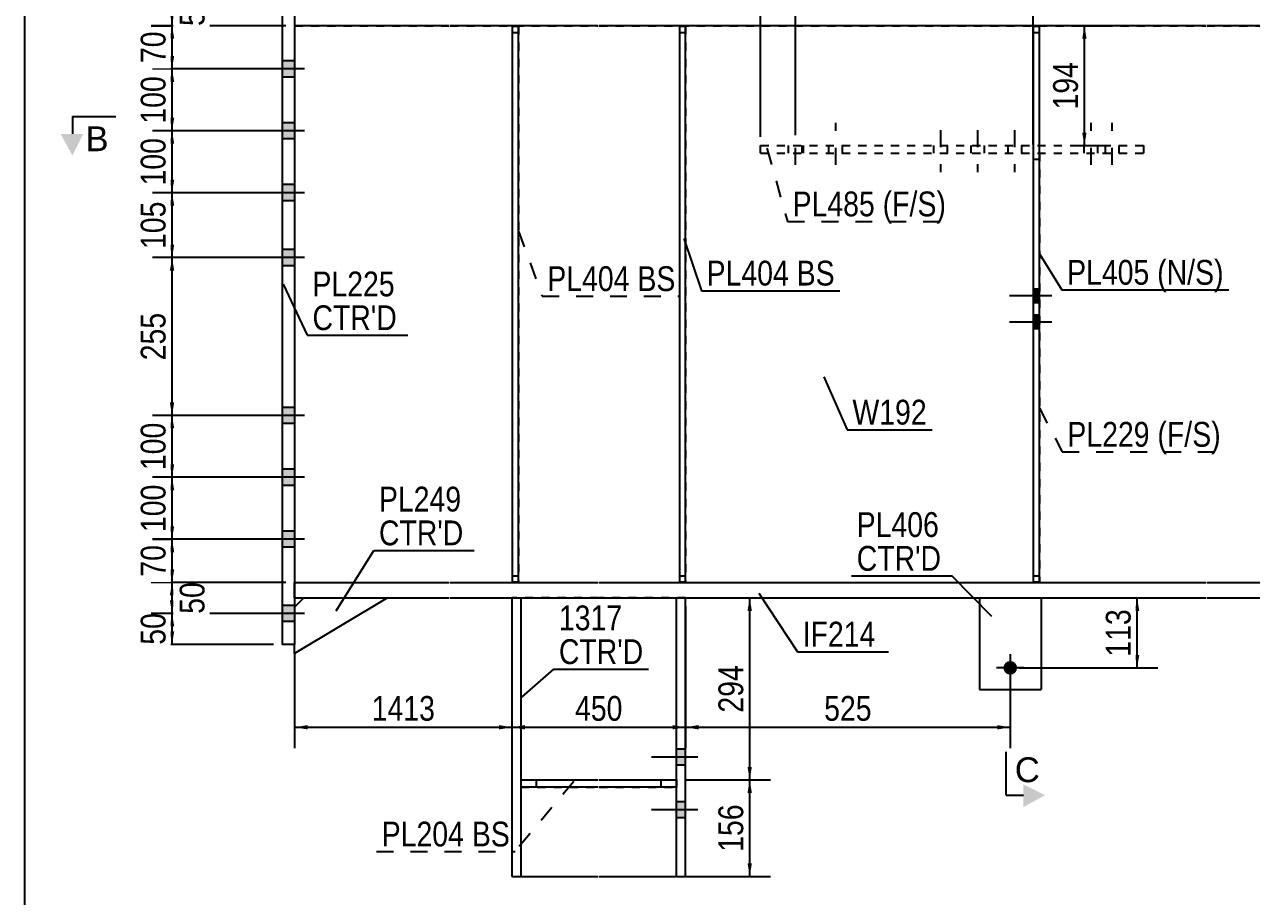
# Model space of a CAD drawing. Header units: millimetres. Extents: x -248 to 165, y -167 to 121.
# Drawn here: x -245.1 to -103.4, y -43.4 to 57.3 of the extents above; entities that cross this region are included whole.
import ezdxf

# ---------------------------------------------------------------- set-up
doc = ezdxf.new("R2010")
doc.units = ezdxf.units.MM
doc.linetypes.add('DXK_LINE_DOT1', pattern=[1.8814, 0.9407, -0.9407])
doc.linetypes.add('DXK_LINE_DOT2', pattern=[3.9198, 1.9599, -1.9599])
doc.styles.add('Arial', font='ARIAL.TTF', dxfattribs={"height": 0.2})
doc.styles.add('Arial Narrow', font='ARIALN.TTF', dxfattribs={"height": 0.2})

# ---------------------------------------------------------------- blocks, each defined once
blk = doc.blocks.new('Unknown-629050320-1210')
at = {"color": 5, "linetype": 'Continuous'}
blk.add_line((-245.12, 120.52), (-245.12, -166.48), dxfattribs=at)
blk = doc.blocks.new('Bolt-629050320-1751 - 1749')
at = {"linetype": 'Continuous'}
for points in [[(-169.83, -26.39), (-169.83, -28.25), (-168.79, -28.25), (-168.79, -26.39)], [(-169.83, -32.46), (-169.83, -34.32), (-168.79, -34.32), (-168.79, -32.46)]]:
    blk.add_hatch(color=3, dxfattribs=at).paths.add_polyline_path(points)
at = {"color": 3, "linetype": 'Continuous'}
for p, q in [((-168.79, -26.39), (-169.83, -26.39)), ((-167.36, -27.32), (-172.71, -27.32)), ((-168.79, -28.25), (-169.83, -28.25)), ((-168.79, -32.46), (-169.83, -32.46)), ((-167.36, -33.39), (-172.71, -33.39)), ((-168.79, -34.32), (-169.83, -34.32))]:
    blk.add_line(p, q, dxfattribs=at)
blk = doc.blocks.new('Part-629050320-2078 - 1749')
at = {"color": 2, "linetype": 'Continuous'}
for p, q in [((-215.36, 64.29), (-213.93, 64.29)), ((-215.36, 64.29), (-215.36, -14.29)), ((-213.93, 64.29), (-213.93, -14.29)), ((-213.93, -14.29), (-215.36, -14.29))]:
    blk.add_line(p, q, dxfattribs=at)
blk = doc.blocks.new('Part-629050320-2015 - 1749')
at = {"color": 7, "linetype": 'DXK_LINE_DOT1'}
for p, q in [((-213.93, 57.14), (-213.93, -7.14)), ((-213.93, 57.14), (-196.07, 57.14)), ((-195.97, 57.14), (-178.86, 57.14)), ((-178.76, 57.14), (-108.7, 57.14)), ((-108.6, 57.14), (-13.7, 57.14)), ((-213.93, -7.14), (-196.07, -7.14)), ((-195.97, -7.14), (-178.86, -7.14)), ((-178.76, -7.14), (-108.7, -7.14)), ((-108.6, -7.14), (-13.7, -7.14))]:
    blk.add_line(p, q, dxfattribs=at)
blk = doc.blocks.new('Part-629050320-1823 - 1749')
at = {"color": 7, "linetype": 'DXK_LINE_DOT1'}
for p, q in [((-160.13, 42.43), (-160.13, 43.29)), ((-160.13, 43.29), (-115.85, 43.29)), ((-155.15, 42.43), (-155.15, 43.29)), ((-121.22, 43.29), (-121.22, 42.43)), ((-115.85, 42.43), (-115.85, 43.29)), ((-160.13, 42.43), (-115.85, 42.43))]:
    blk.add_line(p, q, dxfattribs=at)
blk = doc.blocks.new('Part-629050320-2134 - 1749')
at = {"color": 2, "linetype": 'Continuous'}
for p, q in [((-213.93, -8.93), (-213.93, -7.14)), ((-213.93, -7.14), (-196.07, -7.14)), ((-195.97, -7.14), (-178.86, -7.14)), ((-178.76, -7.14), (-108.7, -7.14)), ((-108.6, -7.14), (-13.7, -7.14)), ((-213.93, -8.93), (-196.07, -8.93)), ((-195.97, -8.93), (-178.86, -8.93)), ((-178.76, -8.93), (-108.7, -8.93)), ((-108.6, -8.93), (-13.7, -8.93))]:
    blk.add_line(p, q, dxfattribs=at)
blk = doc.blocks.new('Bolt-629050320-1752 - 1749')
at = {"linetype": 'Continuous'}
for points in [[(-169.83, -26.39), (-169.83, -28.25), (-168.79, -28.25), (-168.79, -26.39)], [(-169.83, -32.46), (-169.83, -34.32), (-168.79, -34.32), (-168.79, -32.46)]]:
    blk.add_hatch(color=3, dxfattribs=at).paths.add_polyline_path(points)
at = {"color": 3, "linetype": 'Continuous'}
for p, q in [((-168.79, -26.39), (-169.83, -26.39)), ((-167.36, -27.32), (-172.71, -27.32)), ((-168.79, -28.25), (-169.83, -28.25)), ((-168.79, -32.46), (-169.83, -32.46)), ((-167.36, -33.39), (-172.71, -33.39)), ((-168.79, -34.32), (-169.83, -34.32))]:
    blk.add_line(p, q, dxfattribs=at)
blk = doc.blocks.new('Part-629050320-2049 - 1749')
at = {"color": 2, "linetype": 'Continuous'}
for p, q in [((-203.21, -8.93), (-213.93, -15.36)), ((-212.86, -8.93), (-213.93, -10)), ((-213.93, -15.36), (-213.93, -14.29))]:
    blk.add_line(p, q, dxfattribs=at)
at = {"color": 7, "linetype": 'DXK_LINE_DOT1'}
for p, q in [((-212.86, -8.93), (-203.21, -8.93)), ((-213.93, -10), (-213.93, -14.29))]:
    blk.add_line(p, q, dxfattribs=at)
blk = doc.blocks.new('Part-629050320-1779 - 1749')
at = {"color": 2, "linetype": 'Continuous'}
for p, q in [((-187.79, -29.93), (-178.86, -29.93)), ((-178.86, -30.79), (-187.79, -30.79)), ((-178.76, -29.93), (-169.83, -29.93)), ((-169.83, -30.79), (-178.76, -30.79))]:
    blk.add_line(p, q, dxfattribs=at)
at = {"color": 7, "linetype": 'DXK_LINE_DOT1'}
for p, q in [((-187.79, -30.79), (-187.79, -29.93)), ((-186, -30.79), (-186, -29.93)), ((-171.61, -30.79), (-171.61, -29.93)), ((-169.83, -29.93), (-169.83, -30.79))]:
    blk.add_line(p, q, dxfattribs=at)
blk = doc.blocks.new('Part-629050320-1801 - 1749')
at = {"color": 7, "linetype": 'DXK_LINE_DOT1'}
for p, q in [((-188.81, 57.07), (-188.81, -7.07)), ((-188.09, 57.07), (-188.81, 57.07)), ((-188.09, 57.07), (-188.09, -7.07)), ((-188.81, 56.36), (-188.09, 56.36)), ((-188.81, -6.36), (-188.09, -6.36)), ((-188.81, -7.07), (-188.09, -7.07))]:
    blk.add_line(p, q, dxfattribs=at)
blk = doc.blocks.new('Part-629050320-1845 - 1749')
at = {"color": 7, "linetype": 'DXK_LINE_DOT1'}
for p, q in [((-187.79, -29.93), (-178.86, -29.93)), ((-187.79, -30.79), (-178.86, -30.79)), ((-178.76, -29.93), (-169.83, -29.93)), ((-178.76, -30.79), (-169.83, -30.79))]:
    blk.add_line(p, q, dxfattribs=at)
blk = doc.blocks.new('Part-629050320-1898 - 1749')
at = {"color": 2, "linetype": 'Continuous'}
for p, q in [((-188.83, -8.93), (-188.83, -41.07)), ((-187.79, -41.07), (-187.79, -8.93)), ((-169.83, -41.07), (-169.83, -8.93)), ((-168.79, -41.07), (-168.79, -8.93)), ((-188.83, -41.07), (-178.86, -41.07)), ((-178.76, -41.07), (-168.79, -41.07))]:
    blk.add_line(p, q, dxfattribs=at)
at = {"color": 7, "linetype": 'DXK_LINE_DOT1'}
for p, q in [((-178.86, -8.93), (-188.83, -8.93)), ((-168.79, -8.93), (-178.76, -8.93))]:
    blk.add_line(p, q, dxfattribs=at)
blk = doc.blocks.new('Bolt-629050320-1941 - 1749')
at = {"linetype": 'Continuous'}
blk.add_hatch(color=3, dxfattribs=at).paths.add_polyline_path([(-131.29, -17.79, -1), (-131.29, -16.21, -1)])
at = {"color": 3, "linetype": 'Continuous'}
for p, q in [((-131.29, -15.43), (-131.29, -18.57)), ((-129.71, -17), (-132.86, -17))]:
    blk.add_line(p, q, dxfattribs=at)
blk = doc.blocks.new('Part-629050320-2007 - 1749')
at = {"color": 2, "linetype": 'Continuous'}
for p, q in [((-134.86, -8.93), (-134.86, -19.5)), ((-127.71, -8.93), (-127.71, -19.5)), ((-134.86, -19.5), (-127.71, -19.5))]:
    blk.add_line(p, q, dxfattribs=at)
at = {"color": 7, "linetype": 'DXK_LINE_DOT1'}
blk.add_line((-134.86, -8.93), (-127.71, -8.93), dxfattribs=at)
blk = doc.blocks.new('Bolt-629050320-1943 - 1749')
at = {"color": 3, "linetype": 'DXK_LINE_DOT2'}
for p, q in [((-156.1, 41.07), (-156.1, 45.93)), ((-151.45, 41.07), (-151.45, 45.93)), ((-156.89, 42.43), (-156.89, 43.29)), ((-155.32, 42.43), (-155.32, 43.29)), ((-152.23, 42.43), (-152.23, 43.29)), ((-150.66, 42.43), (-150.66, 43.29))]:
    blk.add_line(p, q, dxfattribs=at)
blk = doc.blocks.new('Bolt-629050320-2008 - 1749')
at = {"linetype": 'Continuous'}
for points in [[(-215.36, 61.64), (-215.36, 59.79), (-213.93, 59.79), (-213.93, 61.64)], [(-215.36, 61.64), (-215.36, 59.79), (-213.93, 59.79), (-213.93, 61.64)], [(-215.36, 53.07), (-215.36, 51.21), (-213.93, 51.21), (-213.93, 53.07)], [(-215.36, 53.07), (-215.36, 51.21), (-213.93, 51.21), (-213.93, 53.07)], [(-215.36, 45.93), (-215.36, 44.07), (-213.93, 44.07), (-213.93, 45.93)], [(-215.36, 45.93), (-215.36, 44.07), (-213.93, 44.07), (-213.93, 45.93)], [(-215.36, 38.79), (-215.36, 36.93), (-213.93, 36.93), (-213.93, 38.79)], [(-215.36, 38.79), (-215.36, 36.93), (-213.93, 36.93), (-213.93, 38.79)], [(-215.36, 31.29), (-215.36, 29.43), (-213.93, 29.43), (-213.93, 31.29)], [(-215.36, 31.29), (-215.36, 29.43), (-213.93, 29.43), (-213.93, 31.29)], [(-215.36, 13.07), (-215.36, 11.21), (-213.93, 11.21), (-213.93, 13.07)], [(-215.36, 13.07), (-215.36, 11.21), (-213.93, 11.21), (-213.93, 13.07)], [(-215.36, 5.93), (-215.36, 4.07), (-213.93, 4.07), (-213.93, 5.93)], [(-215.36, 5.93), (-215.36, 4.07), (-213.93, 4.07), (-213.93, 5.93)], [(-215.36, -1.21), (-215.36, -3.07), (-213.93, -3.07), (-213.93, -1.21)], [(-215.36, -1.21), (-215.36, -3.07), (-213.93, -3.07), (-213.93, -1.21)], [(-215.36, -9.79), (-215.36, -11.64), (-213.93, -11.64), (-213.93, -9.79)], [(-215.36, -9.79), (-215.36, -11.64), (-213.93, -11.64), (-213.93, -9.79)]]:
    blk.add_hatch(color=3, dxfattribs=at).paths.add_polyline_path(points)
at = {"color": 3, "linetype": 'Continuous'}
for p, q in [((-213.93, 61.64), (-215.36, 61.64)), ((-213.93, 61.64), (-215.36, 61.64)), ((-212.79, 60.71), (-220.36, 60.71)), ((-212.79, 60.71), (-220.36, 60.71)), ((-213.93, 59.79), (-215.36, 59.79)), ((-213.93, 59.79), (-215.36, 59.79)), ((-213.93, 53.07), (-215.36, 53.07)), ((-213.93, 53.07), (-215.36, 53.07)), ((-212.79, 52.14), (-220.36, 52.14)), ((-212.79, 52.14), (-220.36, 52.14)), ((-213.93, 51.21), (-215.36, 51.21)), ((-213.93, 51.21), (-215.36, 51.21)), ((-213.93, 45.93), (-215.36, 45.93)), ((-213.93, 45.93), (-215.36, 45.93)), ((-212.79, 45), (-220.36, 45)), ((-212.79, 45), (-220.36, 45)), ((-213.93, 44.07), (-215.36, 44.07)), ((-213.93, 44.07), (-215.36, 44.07)), ((-213.93, 38.79), (-215.36, 38.79)), ((-213.93, 38.79), (-215.36, 38.79)), ((-212.79, 37.86), (-220.36, 37.86)), ((-212.79, 37.86), (-220.36, 37.86)), ((-213.93, 36.93), (-215.36, 36.93)), ((-213.93, 36.93), (-215.36, 36.93)), ((-213.93, 31.29), (-215.36, 31.29)), ((-213.93, 31.29), (-215.36, 31.29)), ((-212.79, 30.36), (-220.36, 30.36)), ((-212.79, 30.36), (-220.36, 30.36)), ((-213.93, 29.43), (-215.36, 29.43)), ((-213.93, 29.43), (-215.36, 29.43)), ((-213.93, 13.07), (-215.36, 13.07)), ((-213.93, 13.07), (-215.36, 13.07)), ((-212.79, 12.14), (-220.36, 12.14)), ((-212.79, 12.14), (-220.36, 12.14)), ((-213.93, 11.21), (-215.36, 11.21)), ((-213.93, 11.21), (-215.36, 11.21)), ((-213.93, 5.93), (-215.36, 5.93)), ((-213.93, 5.93), (-215.36, 5.93)), ((-212.79, 5), (-220.36, 5)), ((-212.79, 5), (-220.36, 5)), ((-213.93, 4.07), (-215.36, 4.07)), ((-213.93, 4.07), (-215.36, 4.07)), ((-213.93, -1.21), (-215.36, -1.21)), ((-213.93, -1.21), (-215.36, -1.21)), ((-212.79, -2.14), (-220.36, -2.14)), ((-212.79, -2.14), (-220.36, -2.14)), ((-213.93, -3.07), (-215.36, -3.07)), ((-213.93, -3.07), (-215.36, -3.07)), ((-213.93, -9.79), (-215.36, -9.79)), ((-213.93, -9.79), (-215.36, -9.79)), ((-212.79, -10.71), (-220.36, -10.71)), ((-212.79, -10.71), (-220.36, -10.71)), ((-213.93, -11.64), (-215.36, -11.64)), ((-213.93, -11.64), (-215.36, -11.64))]:
    blk.add_line(p, q, dxfattribs=at)
blk = doc.blocks.new('Bolt-629050320-1944 - 1749')
at = {"color": 3, "linetype": 'DXK_LINE_DOT2'}
for p, q in [((-121.95, 41.07), (-121.95, 45.93)), ((-119.51, 41.07), (-119.51, 45.93)), ((-122.74, 42.43), (-122.74, 43.29)), ((-121.17, 42.43), (-121.17, 43.29)), ((-120.29, 42.43), (-120.29, 43.29)), ((-118.72, 42.43), (-118.72, 43.29))]:
    blk.add_line(p, q, dxfattribs=at)
blk = doc.blocks.new('Part-629050320-2161 - 1749')
at = {"color": 2, "linetype": 'Continuous'}
for p, q in [((-213.93, 58.93), (-213.93, 57.14)), ((-196.07, 57.14), (-213.93, 57.14)), ((-178.86, 57.14), (-195.97, 57.14)), ((-108.7, 57.14), (-178.76, 57.14)), ((-13.7, 57.14), (-108.6, 57.14))]:
    blk.add_line(p, q, dxfattribs=at)
blk = doc.blocks.new('Part-629050320-2380 - 1749')
at = {"color": 7, "linetype": 'DXK_LINE_DOT1'}
for p, q in [((-128.64, 42.43), (-128.64, -7.07)), ((-128.64, 41.71), (-127.93, 41.71)), ((-127.93, 42.43), (-127.93, -7.07)), ((-128.64, -7.07), (-127.93, -7.07))]:
    blk.add_line(p, q, dxfattribs=at)
blk = doc.blocks.new('Part-629050320-2277 - 1749')
at = {"color": 2, "linetype": 'Continuous'}
for p, q in [((-128.64, 57.07), (-128.64, -7.07)), ((-128.64, 57.07), (-127.93, 57.07)), ((-127.93, -7.07), (-127.93, 57.07)), ((-128.64, -7.07), (-127.93, -7.07))]:
    blk.add_line(p, q, dxfattribs=at)
at = {"color": 7, "linetype": 'DXK_LINE_DOT1'}
for p, q in [((-128.64, 56.36), (-127.93, 56.36)), ((-128.64, -6.36), (-127.93, -6.36))]:
    blk.add_line(p, q, dxfattribs=at)
blk = doc.blocks.new('Part-629050320-2299 - 1749')
at = {"color": 2, "linetype": 'Continuous'}
for p, q in [((-169.5, 57.07), (-169.5, -7.07)), ((-169.5, 57.07), (-168.79, 57.07)), ((-168.79, -7.07), (-168.79, 57.07)), ((-169.5, -7.07), (-168.79, -7.07))]:
    blk.add_line(p, q, dxfattribs=at)
at = {"color": 7, "linetype": 'DXK_LINE_DOT1'}
for p, q in [((-169.5, 56.36), (-168.79, 56.36)), ((-169.5, -6.36), (-168.79, -6.36))]:
    blk.add_line(p, q, dxfattribs=at)
blk = doc.blocks.new('Bolt-629050320-2357 - 1749')
at = {"linetype": 'Continuous'}
for points in [[(-128.64, 26.73), (-128.64, 25.16), (-127.93, 25.16), (-127.93, 26.73)], [(-128.64, 23.7), (-128.64, 22.13), (-127.93, 22.13), (-127.93, 23.7)]]:
    blk.add_hatch(color=3, dxfattribs=at).paths.add_polyline_path(points)
at = {"color": 3, "linetype": 'Continuous'}
for p, q in [((-126.5, 25.95), (-131.36, 25.95)), ((-127.93, 26.73), (-128.64, 26.73)), ((-127.93, 25.16), (-128.64, 25.16)), ((-126.5, 22.92), (-131.36, 22.92)), ((-127.93, 23.7), (-128.64, 23.7)), ((-127.93, 22.13), (-128.64, 22.13))]:
    blk.add_line(p, q, dxfattribs=at)
blk = doc.blocks.new('Bolt-629050320-2358 - 1749')
at = {"color": 3, "linetype": 'DXK_LINE_DOT2'}
for p, q in [((-126.5, 25.95), (-131.36, 25.95)), ((-127.93, 26.73), (-128.64, 26.73)), ((-127.93, 25.16), (-128.64, 25.16)), ((-126.5, 22.92), (-131.36, 22.92)), ((-127.93, 23.7), (-128.64, 23.7)), ((-127.93, 22.13), (-128.64, 22.13))]:
    blk.add_line(p, q, dxfattribs=at)
blk = doc.blocks.new('Part-629050320-2385 - 1749')
at = {"color": 7, "linetype": 'DXK_LINE_DOT1'}
for p, q in [((-169.5, 57.07), (-169.5, -7.07)), ((-168.79, 57.07), (-169.5, 57.07)), ((-168.79, 57.07), (-168.79, -7.07)), ((-169.5, -7.07), (-168.79, -7.07))]:
    blk.add_line(p, q, dxfattribs=at)
blk = doc.blocks.new('Part-629050320-2390 - 1749')
at = {"color": 2, "linetype": 'Continuous'}
for p, q in [((-188.81, 57.07), (-188.81, -7.07)), ((-188.81, 57.07), (-188.09, 57.07)), ((-188.09, -7.07), (-188.09, 57.07)), ((-188.81, -7.07), (-188.09, -7.07))]:
    blk.add_line(p, q, dxfattribs=at)
blk = doc.blocks.new('Bolt-629050320-4589 - 1749')
at = {"color": 3, "linetype": 'DXK_LINE_DOT2'}
for p, q in [((-139.36, 45.07), (-139.36, 40.21)), ((-135.07, 45.07), (-135.07, 40.21)), ((-130.79, 45.07), (-130.79, 40.21)), ((-140.14, 43.29), (-140.14, 42.43)), ((-138.57, 43.29), (-138.57, 42.43)), ((-135.86, 43.29), (-135.86, 42.43)), ((-134.29, 43.29), (-134.29, 42.43)), ((-131.57, 43.29), (-131.57, 42.43)), ((-130, 43.29), (-130, 42.43))]:
    blk.add_line(p, q, dxfattribs=at)
blk = doc.blocks.new('StraightDimension-629050320-5623 - 1749')
at = {"linetype": 'Continuous'}
blk.add_hatch(color=7, dxfattribs=at).paths.add_polyline_path([(-161.63, 98.41), (-160.13, 98.16), (-161.63, 97.91)])
at = {"color": 7, "linetype": 'Continuous'}
for p, q in [((-160.13, 44.29), (-160.13, 102.66)), ((-170.2, 98.16), (-160.13, 98.16))]:
    blk.add_line(p, q, dxfattribs=at)
at = {"color": 0}
blk.add_wipeout([(-160.91, 99.06), (-160.91, 103.26), (-169.42, 103.26), (-169.42, 99.06)], dxfattribs=at)
at = {"color": 3, "style": 'Arial Narrow'}
blk.add_text('1984', height=2.863, dxfattribs=at).set_placement((-168.82, 99.66))
blk = doc.blocks.new('StraightDimension-629050320-2428 - 1749')
at = {"linetype": 'Continuous'}
for points in [[(-161.63, -10.43), (-161.38, -8.93), (-161.13, -10.43)], [(-161.13, -28.43), (-161.38, -29.93), (-161.63, -28.43)]]:
    blk.add_hatch(color=7, dxfattribs=at).paths.add_polyline_path(points)
at = {"color": 7, "linetype": 'Continuous'}
for p, q in [((-192.59, -8.93), (-158.98, -8.93)), ((-161.38, -29.93), (-161.38, -8.93)), ((-168.83, -29.93), (-158.98, -29.93))]:
    blk.add_line(p, q, dxfattribs=at)
at = {"color": 0}
blk.add_wipeout([(-161.53, -16.09), (-165.73, -16.09), (-165.73, -22.77), (-161.53, -22.77)], dxfattribs=at)
at = {"color": 3, "style": 'Arial Narrow'}
blk.add_text('294', height=2.863, rotation=90.0002, dxfattribs=at).set_placement((-162.13, -22.17))
blk = doc.blocks.new('StraightDimension-629050320-2518 - 1749')
at = {"linetype": 'Continuous'}
for points in [[(-228.34, 50.65), (-228.09, 52.15), (-227.84, 50.65)], [(-227.84, 46.5), (-228.09, 45), (-228.34, 46.5)]]:
    blk.add_hatch(color=7, dxfattribs=at).paths.add_polyline_path(points)
at = {"color": 7, "linetype": 'Continuous'}
for p, q in [((-214.93, 52.15), (-230.34, 52.15)), ((-228.09, 45), (-228.09, 52.15)), ((-214.93, 45), (-230.34, 45))]:
    blk.add_line(p, q, dxfattribs=at)
at = {"color": 0}
blk.add_wipeout([(-228.24, 51.92), (-232.44, 51.92), (-232.44, 45.23), (-228.24, 45.23)], dxfattribs=at)
at = {"color": 3, "style": 'Arial Narrow'}
blk.add_text('100', height=2.863, rotation=90.0002, dxfattribs=at).set_placement((-228.84, 45.83))
blk = doc.blocks.new('StraightDimension-629050320-2413 - 1749')
at = {"linetype": 'Continuous'}
for points in [[(-161.63, -31.43), (-161.38, -29.93), (-161.13, -31.43)], [(-161.13, -39.57), (-161.38, -41.07), (-161.63, -39.57)]]:
    blk.add_hatch(color=7, dxfattribs=at).paths.add_polyline_path(points)
at = {"color": 7, "linetype": 'Continuous'}
for p, q in [((-168.83, -29.93), (-158.98, -29.93)), ((-161.38, -41.07), (-161.38, -29.93)), ((-177.86, -41.07), (-158.98, -41.07))]:
    blk.add_line(p, q, dxfattribs=at)
at = {"color": 0}
blk.add_wipeout([(-161.53, -32.16), (-165.73, -32.16), (-165.73, -38.84), (-161.53, -38.84)], dxfattribs=at)
at = {"color": 3, "style": 'Arial Narrow'}
blk.add_text('156', height=2.863, rotation=90.0002, dxfattribs=at).set_placement((-162.13, -38.24))
blk = doc.blocks.new('StraightDimension-629050320-2442 - 1749')
at = {"linetype": 'Continuous'}
for points in [[(-228.34, -12.21), (-228.09, -10.71), (-227.84, -12.21)], [(-227.84, -12.79), (-228.09, -14.29), (-228.34, -12.79)]]:
    blk.add_hatch(color=7, dxfattribs=at).paths.add_polyline_path(points)
at = {"color": 7, "linetype": 'Continuous'}
for p, q in [((-214.93, -10.71), (-230.34, -10.71)), ((-228.09, -14.29), (-228.09, -10.71)), ((-216.36, -14.29), (-230.34, -14.29))]:
    blk.add_line(p, q, dxfattribs=at)
at = {"color": 0}
blk.add_wipeout([(-228.24, -10.07), (-232.44, -10.07), (-232.44, -14.93), (-228.24, -14.93)], dxfattribs=at)
at = {"color": 3, "style": 'Arial Narrow'}
blk.add_text('50', height=2.863, rotation=90.0002, dxfattribs=at).set_placement((-228.84, -14.33))
blk = doc.blocks.new('StraightDimension-629050320-2459 - 1749')
at = {"linetype": 'Continuous'}
for points in [[(-228.34, -8.64), (-228.09, -7.14), (-227.84, -8.64)], [(-227.84, -9.21), (-228.09, -10.71), (-228.34, -9.21)]]:
    blk.add_hatch(color=7, dxfattribs=at).paths.add_polyline_path(points)
at = {"color": 7, "linetype": 'Continuous'}
for p, q in [((-214.93, -7.14), (-230.49, -7.14)), ((-228.09, -10.71), (-228.09, -7.14)), ((-214.93, -10.71), (-230.49, -10.71))]:
    blk.add_line(p, q, dxfattribs=at)
at = {"color": 0}
blk.add_wipeout([(-223.74, -6.5), (-227.94, -6.5), (-227.94, -11.36), (-223.74, -11.36)], dxfattribs=at)
at = {"color": 3, "style": 'Arial Narrow'}
blk.add_text('50', height=2.863, rotation=90.0002, dxfattribs=at).set_placement((-224.34, -10.76))
blk = doc.blocks.new('StraightDimension-629050320-2474 - 1749')
at = {"linetype": 'Continuous'}
for points in [[(-228.34, -3.65), (-228.09, -2.15), (-227.84, -3.65)], [(-227.84, -5.64), (-228.09, -7.14), (-228.34, -5.64)]]:
    blk.add_hatch(color=7, dxfattribs=at).paths.add_polyline_path(points)
at = {"color": 7, "linetype": 'Continuous'}
for p, q in [((-214.93, -2.15), (-230.34, -2.15)), ((-228.09, -7.14), (-228.09, -2.15)), ((-214.93, -7.14), (-230.34, -7.14))]:
    blk.add_line(p, q, dxfattribs=at)
at = {"color": 0}
blk.add_wipeout([(-228.24, -2.22), (-232.44, -2.22), (-232.44, -7.07), (-228.24, -7.07)], dxfattribs=at)
at = {"color": 3, "style": 'Arial Narrow'}
blk.add_text('70', height=2.863, rotation=90.0002, dxfattribs=at).set_placement((-228.84, -6.47))
blk = doc.blocks.new('StraightDimension-629050320-2481 - 1749')
at = {"linetype": 'Continuous'}
for points in [[(-228.34, 3.5), (-228.09, 5), (-227.84, 3.5)], [(-227.84, -0.65), (-228.09, -2.15), (-228.34, -0.65)]]:
    blk.add_hatch(color=7, dxfattribs=at).paths.add_polyline_path(points)
at = {"color": 7, "linetype": 'Continuous'}
for p, q in [((-214.93, 5), (-230.34, 5)), ((-228.09, -2.15), (-228.09, 5)), ((-214.93, -2.15), (-230.34, -2.15))]:
    blk.add_line(p, q, dxfattribs=at)
at = {"color": 0}
blk.add_wipeout([(-228.24, 4.77), (-232.44, 4.77), (-232.44, -1.92), (-228.24, -1.92)], dxfattribs=at)
at = {"color": 3, "style": 'Arial Narrow'}
blk.add_text('100', height=2.863, rotation=90.0002, dxfattribs=at).set_placement((-228.84, -1.32))
blk = doc.blocks.new('StraightDimension-629050320-2490 - 1749')
at = {"linetype": 'Continuous'}
for points in [[(-228.34, 10.64), (-228.09, 12.14), (-227.84, 10.64)], [(-227.84, 6.5), (-228.09, 5), (-228.34, 6.5)]]:
    blk.add_hatch(color=7, dxfattribs=at).paths.add_polyline_path(points)
at = {"color": 7, "linetype": 'Continuous'}
for p, q in [((-214.93, 12.14), (-230.34, 12.14)), ((-228.09, 5), (-228.09, 12.14)), ((-214.93, 5), (-230.34, 5))]:
    blk.add_line(p, q, dxfattribs=at)
at = {"color": 0}
blk.add_wipeout([(-228.24, 11.91), (-232.44, 11.91), (-232.44, 5.23), (-228.24, 5.23)], dxfattribs=at)
at = {"color": 3, "style": 'Arial Narrow'}
blk.add_text('100', height=2.863, rotation=90.0002, dxfattribs=at).set_placement((-228.84, 5.83))
blk = doc.blocks.new('StraightDimension-629050320-5621 - 1749')
at = {"linetype": 'Continuous'}
blk.add_hatch(color=7, dxfattribs=at).paths.add_polyline_path([(-130.14, 92.71), (-128.64, 92.46), (-130.14, 92.21)])
at = {"color": 7, "linetype": 'Continuous'}
for p, q in [((-128.64, 43.43), (-128.64, 96.96)), ((-138.71, 92.46), (-128.64, 92.46))]:
    blk.add_line(p, q, dxfattribs=at)
at = {"color": 0}
blk.add_wipeout([(-129.42, 93.36), (-129.42, 97.56), (-137.93, 97.56), (-137.93, 93.36)], dxfattribs=at)
at = {"color": 3, "style": 'Arial Narrow'}
blk.add_text('2425', height=2.863, dxfattribs=at).set_placement((-137.33, 93.96))
blk = doc.blocks.new('StraightDimension-629050320-2497 - 1749')
at = {"linetype": 'Continuous'}
for points in [[(-228.34, 28.86), (-228.09, 30.36), (-227.84, 28.86)], [(-227.84, 13.64), (-228.09, 12.14), (-228.34, 13.64)]]:
    blk.add_hatch(color=7, dxfattribs=at).paths.add_polyline_path(points)
at = {"color": 7, "linetype": 'Continuous'}
for p, q in [((-214.93, 30.36), (-230.34, 30.36)), ((-228.09, 12.14), (-228.09, 30.36)), ((-214.93, 12.14), (-230.34, 12.14))]:
    blk.add_line(p, q, dxfattribs=at)
at = {"color": 0}
blk.add_wipeout([(-228.24, 24.59), (-232.44, 24.59), (-232.44, 17.91), (-228.24, 17.91)], dxfattribs=at)
at = {"color": 3, "style": 'Arial Narrow'}
blk.add_text('255', height=2.863, rotation=90.0002, dxfattribs=at).set_placement((-228.84, 18.51))
blk = doc.blocks.new('StraightDimension-629050320-2504 - 1749')
at = {"linetype": 'Continuous'}
for points in [[(-228.34, 36.36), (-228.09, 37.86), (-227.84, 36.36)], [(-227.84, 31.86), (-228.09, 30.36), (-228.34, 31.86)]]:
    blk.add_hatch(color=7, dxfattribs=at).paths.add_polyline_path(points)
at = {"color": 7, "linetype": 'Continuous'}
for p, q in [((-214.93, 37.86), (-230.34, 37.86)), ((-228.09, 30.36), (-228.09, 37.86)), ((-214.93, 30.36), (-230.34, 30.36))]:
    blk.add_line(p, q, dxfattribs=at)
at = {"color": 0}
blk.add_wipeout([(-228.24, 37.45), (-232.44, 37.45), (-232.44, 30.76), (-228.24, 30.76)], dxfattribs=at)
at = {"color": 3, "style": 'Arial Narrow'}
blk.add_text('105', height=2.863, rotation=90.0002, dxfattribs=at).set_placement((-228.84, 31.36))
blk = doc.blocks.new('StraightDimension-629050320-2511 - 1749')
at = {"linetype": 'Continuous'}
for points in [[(-228.34, 43.5), (-228.09, 45), (-227.84, 43.5)], [(-227.84, 39.36), (-228.09, 37.86), (-228.34, 39.36)]]:
    blk.add_hatch(color=7, dxfattribs=at).paths.add_polyline_path(points)
at = {"color": 7, "linetype": 'Continuous'}
for p, q in [((-214.93, 45), (-230.34, 45)), ((-228.09, 37.86), (-228.09, 45)), ((-214.93, 37.86), (-230.34, 37.86))]:
    blk.add_line(p, q, dxfattribs=at)
at = {"color": 0}
blk.add_wipeout([(-228.24, 44.77), (-232.44, 44.77), (-232.44, 38.09), (-228.24, 38.09)], dxfattribs=at)
at = {"color": 3, "style": 'Arial Narrow'}
blk.add_text('100', height=2.863, rotation=90.0002, dxfattribs=at).set_placement((-228.84, 38.69))
blk = doc.blocks.new('StraightDimension-629050320-2527 - 1749')
at = {"linetype": 'Continuous'}
for points in [[(-228.34, 55.64), (-228.09, 57.14), (-227.84, 55.64)], [(-227.84, 53.65), (-228.09, 52.15), (-228.34, 53.65)]]:
    blk.add_hatch(color=7, dxfattribs=at).paths.add_polyline_path(points)
at = {"color": 7, "linetype": 'Continuous'}
for p, q in [((-214.93, 57.14), (-230.34, 57.14)), ((-228.09, 52.15), (-228.09, 57.14)), ((-214.93, 52.15), (-230.34, 52.15))]:
    blk.add_line(p, q, dxfattribs=at)
at = {"color": 0}
blk.add_wipeout([(-228.24, 57.07), (-232.44, 57.07), (-232.44, 52.22), (-228.24, 52.22)], dxfattribs=at)
at = {"color": 3, "style": 'Arial Narrow'}
blk.add_text('70', height=2.863, rotation=90.0002, dxfattribs=at).set_placement((-228.84, 52.82))
blk = doc.blocks.new('StraightDimension-629050320-2534 - 1749')
at = {"linetype": 'Continuous'}
for points in [[(-228.34, 59.21), (-228.09, 60.71), (-227.84, 59.21)], [(-227.84, 58.64), (-228.09, 57.14), (-228.34, 58.64)]]:
    blk.add_hatch(color=7, dxfattribs=at).paths.add_polyline_path(points)
at = {"color": 7, "linetype": 'Continuous'}
for p, q in [((-214.93, 60.71), (-230.49, 60.71)), ((-228.09, 57.14), (-228.09, 60.71)), ((-214.93, 57.14), (-230.49, 57.14))]:
    blk.add_line(p, q, dxfattribs=at)
at = {"color": 0}
blk.add_wipeout([(-223.74, 61.36), (-227.94, 61.36), (-227.94, 56.5), (-223.74, 56.5)], dxfattribs=at)
at = {"color": 3, "style": 'Arial Narrow'}
blk.add_text('50', height=2.863, rotation=90.0002, dxfattribs=at).set_placement((-224.34, 57.1))
blk = doc.blocks.new('StraightDimension-629050320-2568 - 1749')
at = {"linetype": 'Continuous'}
for points in [[(-122.98, 55.64), (-122.73, 57.14), (-122.48, 55.64)], [(-122.48, 44.79), (-122.73, 43.29), (-122.98, 44.79)]]:
    blk.add_hatch(color=7, dxfattribs=at).paths.add_polyline_path(points)
at = {"color": 7, "linetype": 'Continuous'}
for p, q in [((-123.61, 57.14), (-120.33, 57.14)), ((-122.73, 43.29), (-122.73, 57.14)), ((-123.61, 43.29), (-120.33, 43.29))]:
    blk.add_line(p, q, dxfattribs=at)
at = {"color": 0}
blk.add_wipeout([(-122.88, 53.56), (-127.08, 53.56), (-127.08, 46.87), (-122.88, 46.87)], dxfattribs=at)
at = {"color": 3, "style": 'Arial Narrow'}
blk.add_text('194', height=2.863, rotation=90.0002, dxfattribs=at).set_placement((-123.48, 47.47))
blk = doc.blocks.new('StraightDimension-629050320-2658 - 1749')
at = {"linetype": 'Continuous'}
for points in [[(-212.43, -24.11), (-213.93, -23.86), (-212.43, -23.61)], [(-190.33, -23.61), (-188.83, -23.86), (-190.33, -24.11)]]:
    blk.add_hatch(color=7, dxfattribs=at).paths.add_polyline_path(points)
at = {"color": 7, "linetype": 'Continuous'}
for p, q in [((-188.83, -9.93), (-188.83, -26.26)), ((-213.93, -15.29), (-213.93, -26.26)), ((-213.93, -23.86), (-188.83, -23.86))]:
    blk.add_line(p, q, dxfattribs=at)
at = {"color": 0}
blk.add_wipeout([(-197.12, -23.71), (-197.12, -19.51), (-205.63, -19.51), (-205.63, -23.71)], dxfattribs=at)
at = {"color": 3, "style": 'Arial Narrow'}
blk.add_text('1413', height=2.863, dxfattribs=at).set_placement((-205.03, -23.11))
blk = doc.blocks.new('StraightDimension-629050320-2668 - 1749')
at = {"linetype": 'Continuous'}
for points in [[(-187.33, -24.11), (-188.83, -23.86), (-187.33, -23.61)], [(-170.29, -23.61), (-168.79, -23.86), (-170.29, -24.11)]]:
    blk.add_hatch(color=7, dxfattribs=at).paths.add_polyline_path(points)
at = {"color": 7, "linetype": 'Continuous'}
for p, q in [((-188.83, -9.93), (-188.83, -26.26)), ((-168.79, -9.93), (-168.79, -26.26)), ((-188.83, -23.86), (-168.79, -23.86))]:
    blk.add_line(p, q, dxfattribs=at)
at = {"color": 0}
blk.add_wipeout([(-175.46, -23.71), (-175.46, -19.51), (-182.15, -19.51), (-182.15, -23.71)], dxfattribs=at)
at = {"color": 3, "style": 'Arial Narrow'}
blk.add_text('450', height=2.863, dxfattribs=at).set_placement((-181.55, -23.11))
blk = doc.blocks.new('StraightDimension-629050320-2676 - 1749')
at = {"linetype": 'Continuous'}
for points in [[(-167.29, -24.11), (-168.79, -23.86), (-167.29, -23.61)], [(-132.79, -23.61), (-131.29, -23.86), (-132.79, -24.11)]]:
    blk.add_hatch(color=7, dxfattribs=at).paths.add_polyline_path(points)
at = {"color": 7, "linetype": 'Continuous'}
for p, q in [((-168.79, -9.93), (-168.79, -26.26)), ((-131.29, -18), (-131.29, -26.26)), ((-168.79, -23.86), (-131.29, -23.86))]:
    blk.add_line(p, q, dxfattribs=at)
at = {"color": 0}
blk.add_wipeout([(-146.69, -23.71), (-146.69, -19.51), (-153.38, -19.51), (-153.38, -23.71)], dxfattribs=at)
at = {"color": 3, "style": 'Arial Narrow'}
blk.add_text('525', height=2.863, dxfattribs=at).set_placement((-152.78, -23.11))
blk = doc.blocks.new('StraightDimension-629050320-2798 - 1749')
at = {"linetype": 'Continuous'}
for points in [[(-116.89, -10.43), (-116.64, -8.93), (-116.39, -10.43)], [(-116.39, -15.5), (-116.64, -17), (-116.89, -15.5)]]:
    blk.add_hatch(color=7, dxfattribs=at).paths.add_polyline_path(points)
at = {"color": 7, "linetype": 'Continuous'}
for p, q in [((-121.8, -8.93), (-114.24, -8.93)), ((-116.64, -17), (-116.64, -8.93)), ((-130.29, -17), (-114.24, -17))]:
    blk.add_line(p, q, dxfattribs=at)
at = {"color": 0}
blk.add_wipeout([(-116.79, -9.62), (-120.99, -9.62), (-120.99, -16.31), (-116.79, -16.31)], dxfattribs=at)
at = {"color": 3, "style": 'Arial Narrow'}
blk.add_text('113', height=2.863, rotation=90.0002, dxfattribs=at).set_placement((-117.39, -15.71))
blk = doc.blocks.new('StraightDimension-629050320-5622 - 1749')
at = {"linetype": 'Continuous'}
blk.add_hatch(color=7, dxfattribs=at).paths.add_polyline_path([(-157.6, 92.71), (-156.1, 92.46), (-157.6, 92.21)])
at = {"color": 7, "linetype": 'Continuous'}
for p, q in [((-156.1, 44.5), (-156.1, 96.96)), ((-166.17, 92.46), (-156.1, 92.46))]:
    blk.add_line(p, q, dxfattribs=at)
at = {"color": 0}
blk.add_wipeout([(-156.88, 93.36), (-156.88, 97.56), (-165.39, 97.56), (-165.39, 93.36)], dxfattribs=at)
at = {"color": 3, "style": 'Arial Narrow'}
blk.add_text('2041', height=2.863, dxfattribs=at).set_placement((-164.79, 93.96))
blk = doc.blocks.new('Mark-629050320-2011 - 1749')
at = {"color": 0}
blk.add_wipeout([(-140.92, 11.09), (-140.92, 14.09), (-149.51, 14.09), (-149.51, 11.09)], dxfattribs=at)
blk.add_wipeout([(-140.92, 11.09), (-140.92, 14.09), (-149.51, 14.09), (-149.51, 11.09)], dxfattribs=at)
at = {"color": 7, "linetype": 'Continuous'}
for p, q in [((-152.8, 16.61), (-150.11, 10.49)), ((-150.11, 10.49), (-140.32, 10.49))]:
    blk.add_line(p, q, dxfattribs=at)
at = {"color": 3, "style": 'Arial Narrow'}
blk.add_text('W192', height=2.863, dxfattribs=at).set_placement((-149.51, 11.09))
blk = doc.blocks.new('Mark-629050320-1819 - 1749')
at = {"color": 0}
for points in [[(-146.92, 35.13), (-146.92, 38.13), (-156.42, 38.13), (-156.42, 35.13)], [(-138.72, 35.13), (-138.72, 38.13), (-146.02, 38.13), (-146.02, 35.13)]]:
    blk.add_wipeout(points, dxfattribs=at)
for points in [[(-146.92, 35.13), (-146.92, 38.13), (-156.42, 38.13), (-156.42, 35.13)], [(-138.72, 35.13), (-138.72, 38.13), (-146.02, 38.13), (-146.02, 35.13)]]:
    blk.add_wipeout(points, dxfattribs=at)
at = {"color": 7, "linetype": 'DXK_LINE_DOT2'}
for p, q in [((-159.4, 42.99), (-157.02, 34.53)), ((-157.02, 34.53), (-138.12, 34.53))]:
    blk.add_line(p, q, dxfattribs=at)
at = {"color": 3, "style": 'Arial Narrow'}
for s, p in [('PL485', (-156.42, 35.13)), ('(F/', (-146.02, 35.13)), ('S)', (-142, 35.13))]:
    blk.add_text(s, height=2.863, dxfattribs=at).set_placement(p)
blk = doc.blocks.new('Mark-629050320-1894 - 1749')
at = {"color": 0}
for points in [[(-176.09, -12.66), (-176.09, -9.66), (-183.41, -9.66), (-183.41, -12.66)], [(-173.65, -16.56), (-173.65, -13.56), (-183.41, -13.56), (-183.41, -16.56)]]:
    blk.add_wipeout(points, dxfattribs=at)
for points in [[(-176.09, -12.66), (-176.09, -9.66), (-183.41, -9.66), (-183.41, -12.66)], [(-173.65, -16.56), (-173.65, -13.56), (-183.41, -13.56), (-183.41, -16.56)]]:
    blk.add_wipeout(points, dxfattribs=at)
at = {"color": 7, "linetype": 'Continuous'}
for p, q in [((-187.69, -20.4), (-184.01, -17.16)), ((-184.01, -17.16), (-173.05, -17.16))]:
    blk.add_line(p, q, dxfattribs=at)
at = {"color": 3, "style": 'Arial Narrow'}
blk.add_text('1317', height=2.863, dxfattribs=at).set_placement((-183.41, -12.66))
at = {"color": 1, "style": 'Arial Narrow'}
blk.add_text("CTR'D", height=2.863, dxfattribs=at).set_placement((-183.41, -16.56))
blk = doc.blocks.new('Mark-629050320-2074 - 1749')
at = {"color": 0}
for points in [[(-202.37, 25.89), (-202.37, 28.89), (-211.87, 28.89), (-211.87, 25.89)], [(-202.11, 21.99), (-202.11, 24.99), (-211.87, 24.99), (-211.87, 21.99)]]:
    blk.add_wipeout(points, dxfattribs=at)
for points in [[(-202.37, 25.89), (-202.37, 28.89), (-211.87, 28.89), (-211.87, 25.89)], [(-202.11, 21.99), (-202.11, 24.99), (-211.87, 24.99), (-211.87, 21.99)]]:
    blk.add_wipeout(points, dxfattribs=at)
at = {"color": 7, "linetype": 'Continuous'}
for p, q in [((-215.26, 27.31), (-212.47, 21.39)), ((-212.47, 21.39), (-200.87, 21.39))]:
    blk.add_line(p, q, dxfattribs=at)
at = {"color": 3, "style": 'Arial Narrow'}
blk.add_text('PL225', height=2.863, dxfattribs=at).set_placement((-211.87, 25.89))
at = {"color": 1, "style": 'Arial Narrow'}
blk.add_text("CTR'D", height=2.863, dxfattribs=at).set_placement((-211.87, 21.99))
blk = doc.blocks.new('Mark-629050320-2003 - 1749')
at = {"color": 7, "linetype": 'Continuous'}
blk.add_line((-133.41, -11.07), (-138.02, -6.39), dxfattribs=at)
at = {"color": 0}
for points in [[(-139.52, -1.89), (-139.52, 1.11), (-149.02, 1.11), (-149.02, -1.89)], [(-139.26, -5.79), (-139.26, -2.79), (-149.02, -2.79), (-149.02, -5.79)]]:
    blk.add_wipeout(points, dxfattribs=at)
for points in [[(-139.52, -1.89), (-139.52, 1.11), (-149.02, 1.11), (-149.02, -1.89)], [(-139.26, -5.79), (-139.26, -2.79), (-149.02, -2.79), (-149.02, -5.79)]]:
    blk.add_wipeout(points, dxfattribs=at)
at = {"color": 7, "linetype": 'Continuous'}
blk.add_line((-149.62, -6.39), (-138.02, -6.39), dxfattribs=at)
at = {"color": 3, "style": 'Arial Narrow'}
blk.add_text('PL406', height=2.863, dxfattribs=at).set_placement((-149.02, -1.89))
at = {"color": 1, "style": 'Arial Narrow'}
blk.add_text("CTR'D", height=2.863, dxfattribs=at).set_placement((-149.02, -5.79))
blk = doc.blocks.new('Mark-629050320-2045 - 1749')
at = {"color": 0}
for points in [[(-194.69, 1.05), (-194.69, 4.05), (-204.19, 4.05), (-204.19, 1.05)], [(-194.43, -2.85), (-194.43, 0.15), (-204.19, 0.15), (-204.19, -2.85)]]:
    blk.add_wipeout(points, dxfattribs=at)
for points in [[(-194.69, 1.05), (-194.69, 4.05), (-204.19, 4.05), (-204.19, 1.05)], [(-194.43, -2.85), (-194.43, 0.15), (-204.19, 0.15), (-204.19, -2.85)]]:
    blk.add_wipeout(points, dxfattribs=at)
at = {"color": 7, "linetype": 'Continuous'}
for p, q in [((-209.15, -10.42), (-204.79, -3.45)), ((-204.79, -3.45), (-193.19, -3.45))]:
    blk.add_line(p, q, dxfattribs=at)
at = {"color": 3, "style": 'Arial Narrow'}
blk.add_text('PL249', height=2.863, dxfattribs=at).set_placement((-204.19, 1.05))
at = {"color": 1, "style": 'Arial Narrow'}
blk.add_text("CTR'D", height=2.863, dxfattribs=at).set_placement((-204.19, -2.85))
blk = doc.blocks.new('Mark-629050320-2130 - 1749')
at = {"color": 0}
blk.add_wipeout([(-146.85, -14.54), (-146.85, -11.54), (-155.26, -11.54), (-155.26, -14.54)], dxfattribs=at)
blk.add_wipeout([(-146.85, -14.54), (-146.85, -11.54), (-155.26, -11.54), (-155.26, -14.54)], dxfattribs=at)
at = {"color": 7, "linetype": 'Continuous'}
for p, q in [((-160.32, -8.39), (-155.86, -15.14)), ((-155.86, -15.14), (-145.35, -15.14))]:
    blk.add_line(p, q, dxfattribs=at)
at = {"color": 3, "style": 'Arial Narrow'}
blk.add_text('IF214', height=2.863, dxfattribs=at).set_placement((-155.26, -14.54))
blk = doc.blocks.new('Mark-629050320-2273 - 1749')
at = {"color": 0}
for points in [[(-115.22, 27.23), (-115.22, 30.23), (-124.72, 30.23), (-124.72, 27.23)], [(-106.65, 27.23), (-106.65, 30.23), (-114.32, 30.23), (-114.32, 27.23)]]:
    blk.add_wipeout(points, dxfattribs=at)
for points in [[(-115.22, 27.23), (-115.22, 30.23), (-124.72, 30.23), (-124.72, 27.23)], [(-106.65, 27.23), (-106.65, 30.23), (-114.32, 30.23), (-114.32, 27.23)]]:
    blk.add_wipeout(points, dxfattribs=at)
at = {"color": 7, "linetype": 'Continuous'}
for p, q in [((-127.93, 30.79), (-125.32, 26.63)), ((-125.32, 26.63), (-106.05, 26.63))]:
    blk.add_line(p, q, dxfattribs=at)
at = {"color": 3, "style": 'Arial Narrow'}
for s, p in [('PL405', (-124.72, 27.23)), ('(N/', (-114.32, 27.23)), ('S)', (-109.94, 27.23))]:
    blk.add_text(s, height=2.863, dxfattribs=at).set_placement(p)
blk = doc.blocks.new('Mark-629050320-2376 - 1749')
at = {"color": 0}
for points in [[(-115.19, 8.53), (-115.19, 11.53), (-124.69, 11.53), (-124.69, 8.53)], [(-106.99, 8.53), (-106.99, 11.53), (-114.29, 11.53), (-114.29, 8.53)]]:
    blk.add_wipeout(points, dxfattribs=at)
for points in [[(-115.19, 8.53), (-115.19, 11.53), (-124.69, 11.53), (-124.69, 8.53)], [(-106.99, 8.53), (-106.99, 11.53), (-114.29, 11.53), (-114.29, 8.53)]]:
    blk.add_wipeout(points, dxfattribs=at)
at = {"color": 7, "linetype": 'DXK_LINE_DOT2'}
for p, q in [((-127.93, 12.98), (-125.29, 7.93)), ((-125.29, 7.93), (-106.39, 7.93))]:
    blk.add_line(p, q, dxfattribs=at)
at = {"color": 3, "style": 'Arial Narrow'}
for s, p in [('PL229', (-124.69, 8.53)), ('(F/', (-114.29, 8.53)), ('S)', (-110.27, 8.53))]:
    blk.add_text(s, height=2.863, dxfattribs=at).set_placement(p)
blk = doc.blocks.new('SectionMark-629050320-2961 - 1749')
at = {"color": 7, "linetype": 'Continuous'}
for q in [(-234.59, 46.65), (-239.59, 44.65)]:
    blk.add_line((-239.59, 46.65), q, dxfattribs=at)
at = {"color": 0, "linetype": 'Continuous'}
blk.add_wipeout([(-235.42, 42.65), (-235.42, 45.65), (-238.09, 45.65), (-238.09, 42.65)], dxfattribs=at)
at = {"linetype": 'Continuous'}
blk.add_hatch(color=7, dxfattribs=at).paths.add_polyline_path([(-238.34, 44.65), (-239.59, 42.15), (-240.96, 44.65)])
at = {"color": 136, "linetype": 'Continuous', "style": 'Arial'}
blk.add_text('B', height=2.87, dxfattribs=at).set_placement((-238.09, 42.65))
blk = doc.blocks.new('MarkSet-629050320-3034 - 1749')
at = {"color": 0}
for points in [[(-194.36, -37.62), (-194.36, -34.62), (-203.87, -34.62), (-203.87, -37.62)], [(-189.08, -37.62), (-189.08, -34.62), (-193.46, -34.62), (-193.46, -37.62)]]:
    blk.add_wipeout(points, dxfattribs=at)
for points in [[(-194.36, -37.62), (-194.36, -34.62), (-203.87, -34.62), (-203.87, -37.62)], [(-189.08, -37.62), (-189.08, -34.62), (-193.46, -34.62), (-193.46, -37.62)]]:
    blk.add_wipeout(points, dxfattribs=at)
at = {"color": 7, "linetype": 'DXK_LINE_DOT2'}
for p in [(-181.69, -30.14), (-204.47, -38.22)]:
    blk.add_line(p, (-188.48, -38.22), dxfattribs=at)
at = {"color": 3, "style": 'Arial Narrow'}
for s, p in [('PL204', (-203.87, -37.62)), ('BS', (-193.46, -37.62))]:
    blk.add_text(s, height=2.863, dxfattribs=at).set_placement(p)
blk = doc.blocks.new('MarkSet-629050320-3057 - 1749')
at = {"color": 0}
for points in [[(-156.85, 27.14), (-156.85, 30.14), (-166.35, 30.14), (-166.35, 27.14)], [(-151.57, 27.14), (-151.57, 30.14), (-155.95, 30.14), (-155.95, 27.14)]]:
    blk.add_wipeout(points, dxfattribs=at)
for points in [[(-156.85, 27.14), (-156.85, 30.14), (-166.35, 30.14), (-166.35, 27.14)], [(-151.57, 27.14), (-151.57, 30.14), (-155.95, 30.14), (-155.95, 27.14)]]:
    blk.add_wipeout(points, dxfattribs=at)
at = {"color": 7, "linetype": 'Continuous'}
for p, q in [((-168.97, 32.57), (-166.95, 26.54)), ((-166.95, 26.54), (-150.97, 26.54))]:
    blk.add_line(p, q, dxfattribs=at)
at = {"color": 3, "style": 'Arial Narrow'}
for s, p in [('PL404', (-166.35, 27.14)), ('BS', (-155.95, 27.14))]:
    blk.add_text(s, height=2.863, dxfattribs=at).set_placement(p)
blk = doc.blocks.new('MarkSet-629050320-3063 - 1749')
at = {"color": 0}
for points in [[(-175.24, 26.5), (-175.24, 29.5), (-184.75, 29.5), (-184.75, 26.5)], [(-169.96, 26.5), (-169.96, 29.5), (-174.34, 29.5), (-174.34, 26.5)]]:
    blk.add_wipeout(points, dxfattribs=at)
for points in [[(-175.24, 26.5), (-175.24, 29.5), (-184.75, 29.5), (-184.75, 26.5)], [(-169.96, 26.5), (-169.96, 29.5), (-174.34, 29.5), (-174.34, 26.5)]]:
    blk.add_wipeout(points, dxfattribs=at)
at = {"color": 7, "linetype": 'DXK_LINE_DOT2'}
for p, q in [((-188.09, 33.43), (-185.35, 25.9)), ((-185.35, 25.9), (-169.36, 25.9))]:
    blk.add_line(p, q, dxfattribs=at)
at = {"color": 3, "style": 'Arial Narrow'}
for s, p in [('PL404', (-184.75, 26.5)), ('BS', (-174.34, 26.5))]:
    blk.add_text(s, height=2.863, dxfattribs=at).set_placement(p)
blk = doc.blocks.new('SectionMark-629050320-6831 - 1749')
at = {"color": 7, "linetype": 'Continuous'}
for p, q in [((-131.77, 79.12), (-131.77, 74.12)), ((-131.77, 79.12), (-129.77, 79.12)), ((-131.77, -31.7), (-131.77, -26.7)), ((-131.77, -31.7), (-129.77, -31.7))]:
    blk.add_line(p, q, dxfattribs=at)
at = {"color": 0, "linetype": 'Continuous'}
for points in [[(-127.88, 74.62), (-127.88, 77.62), (-130.77, 77.62), (-130.77, 74.62)], [(-127.88, -30.2), (-127.88, -27.2), (-130.77, -27.2), (-130.77, -30.2)]]:
    blk.add_wipeout(points, dxfattribs=at)
at = {"linetype": 'Continuous'}
for points in [[(-129.77, 80.37), (-127.27, 79.12), (-129.77, 77.75)], [(-129.77, -30.45), (-127.27, -31.7), (-129.77, -33.07)]]:
    blk.add_hatch(color=7, dxfattribs=at).paths.add_polyline_path(points)
at = {"color": 136, "linetype": 'Continuous', "style": 'Arial'}
for p in [(-130.77, 74.62), (-130.77, -30.2)]:
    blk.add_text('C', height=2.87, dxfattribs=at).set_placement(p)

msp = doc.modelspace()

# ---------------------------------------------------------------- block references
for name in ['Unknown-629050320-1210', 'Part-629050320-2078 - 1749', 'Bolt-629050320-2008 - 1749', 'Part-629050320-2161 - 1749', 'Part-629050320-2015 - 1749', 'Part-629050320-1801 - 1749', 'Part-629050320-2390 - 1749', 'Part-629050320-2299 - 1749', 'Part-629050320-2385 - 1749', 'Part-629050320-2277 - 1749', 'Bolt-629050320-1943 - 1749', 'Bolt-629050320-1944 - 1749', 'Bolt-629050320-4589 - 1749', 'Part-629050320-1823 - 1749', 'Part-629050320-2380 - 1749', 'Bolt-629050320-2357 - 1749', 'Bolt-629050320-2358 - 1749', 'Part-629050320-2134 - 1749', 'Part-629050320-2049 - 1749', 'Part-629050320-1898 - 1749', 'Part-629050320-2007 - 1749', 'Bolt-629050320-1941 - 1749', 'Bolt-629050320-1751 - 1749', 'Bolt-629050320-1752 - 1749', 'Part-629050320-1779 - 1749', 'Part-629050320-1845 - 1749']:
    msp.add_blockref(name, (0, 0))

# ---------------------------------------------------------------- next in the draw order: block references
for name in ['StraightDimension-629050320-5623 - 1749', 'StraightDimension-629050320-5621 - 1749', 'StraightDimension-629050320-2568 - 1749', 'StraightDimension-629050320-2518 - 1749', 'MarkSet-629050320-3057 - 1749', 'Mark-629050320-2273 - 1749', 'Mark-629050320-2011 - 1749', 'Mark-629050320-2376 - 1749', 'StraightDimension-629050320-2428 - 1749', 'StraightDimension-629050320-2798 - 1749', 'StraightDimension-629050320-2442 - 1749']:
    msp.add_blockref(name, (0, 0))

# ---------------------------------------------------------------- next in the draw order: block references
for name in ['StraightDimension-629050320-5622 - 1749', 'StraightDimension-629050320-2527 - 1749', 'Mark-629050320-1819 - 1749', 'MarkSet-629050320-3063 - 1749', 'StraightDimension-629050320-2459 - 1749', 'StraightDimension-629050320-2658 - 1749', 'MarkSet-629050320-3034 - 1749', 'StraightDimension-629050320-2413 - 1749']:
    msp.add_blockref(name, (0, 0))

# ---------------------------------------------------------------- next in the draw order: block references
for name in ['StraightDimension-629050320-2534 - 1749', 'Mark-629050320-2045 - 1749', 'StraightDimension-629050320-2474 - 1749', 'StraightDimension-629050320-2668 - 1749']:
    msp.add_blockref(name, (0, 0))

# ---------------------------------------------------------------- next in the draw order: block references
for name in ['StraightDimension-629050320-2481 - 1749', 'Mark-629050320-1894 - 1749', 'StraightDimension-629050320-2676 - 1749']:
    msp.add_blockref(name, (0, 0))

# ---------------------------------------------------------------- next in the draw order: block references
for name in ['StraightDimension-629050320-2490 - 1749', 'Mark-629050320-2003 - 1749']:
    msp.add_blockref(name, (0, 0))

# ---------------------------------------------------------------- next in the draw order: block references
for name in ['StraightDimension-629050320-2497 - 1749', 'Mark-629050320-2130 - 1749']:
    msp.add_blockref(name, (0, 0))

# ---------------------------------------------------------------- next in the draw order: block references
for name in ['StraightDimension-629050320-2504 - 1749', 'Mark-629050320-2074 - 1749']:
    msp.add_blockref(name, (0, 0))

# ---------------------------------------------------------------- next in the draw order: block references
msp.add_blockref('StraightDimension-629050320-2511 - 1749', (0, 0))

# ---------------------------------------------------------------- next in the draw order: block references
msp.add_blockref('SectionMark-629050320-2961 - 1749', (0, 0))

# ---------------------------------------------------------------- next in the draw order: block references
msp.add_blockref('SectionMark-629050320-6831 - 1749', (0, 0))

doc.saveas('drawing.dxf')
